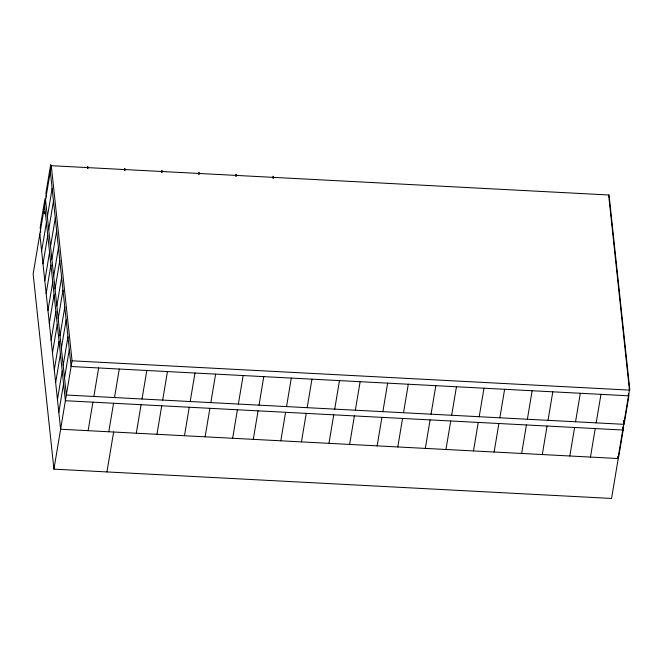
<?xml version="1.0" encoding="UTF-8"?>
<svg xmlns="http://www.w3.org/2000/svg" width="663" height="663" viewBox="0 0 663 663"><rect width="100%" height="100%" fill="white"/><g stroke="black" fill="none" stroke-linecap="round" stroke-linejoin="round"><path stroke-width="0.99" d="M51.283 165.692L72.068 360.805L629.85 390.126L609.065 195.005L51.283 165.692L33.15 274.026L53.935 469.147L611.559 498.452L618.239 458.539L618.024 456.484M44.338 213.809L44.678 211.77M41.636 251.078L46.41 222.569M47.363 216.867L52.137 188.358M42.996 263.808L47.761 235.299M48.714 229.597L53.488 201.08M44.802 280.772L49.568 252.263M50.529 246.561L55.294 218.052M46.153 293.494L50.927 264.985M51.88 259.283L56.653 230.774M47.968 310.466L52.733 281.949M53.686 276.247L58.46 247.738M49.319 323.188L54.093 294.679M55.046 288.977L59.819 260.468M51.126 340.152L55.899 311.643M56.852 305.941L61.626 277.432M52.485 352.882L57.258 324.373M58.211 318.671L62.977 290.162M87.433 168.535L87.773 166.496L87.988 168.468M54.291 369.846L59.065 341.337M60.018 335.635L64.783 307.126M55.651 382.576L60.416 354.067M61.369 348.365L66.143 319.856M57.457 399.54L62.223 371.031M63.184 365.33L67.949 336.821M58.808 412.27L63.582 383.753M64.535 378.051L69.308 349.542M53.935 469.147L72.068 360.805M124.52 170.482L124.859 168.443L125.075 170.416M88.138 430.677L92.911 402.168M93.864 396.466L98.638 367.957M108.79 431.762L113.555 403.253M114.508 397.551L119.282 369.042M106.95 471.932L113.63 432.019M161.606 172.43L161.946 170.391L162.153 172.363M136.305 433.212L141.078 404.703M142.031 399.002L146.805 370.484M198.693 174.377L199.033 172.347L199.24 174.319M156.957 434.298L161.722 405.781M162.675 400.079L167.449 371.57M184.48 435.74L189.245 407.231M190.198 401.529L194.972 373.02M235.771 176.325L236.111 174.294L236.326 176.267M205.124 436.826L209.889 408.317M210.851 402.615L215.616 374.106M272.858 178.281L273.197 176.242L273.405 178.214M232.647 438.276L237.412 409.767M238.365 404.065L243.139 375.548M253.291 439.362L258.064 410.845M259.018 405.143L263.783 376.634M280.814 440.804L285.579 412.295M286.54 406.593L291.306 378.084M301.458 441.89L306.231 413.38M307.184 407.679L311.95 379.17M328.981 443.34L333.746 414.823M334.707 409.121L339.473 380.612M349.625 444.425L354.398 415.908M355.351 410.206L360.125 381.697M377.148 445.868L381.921 417.358M382.874 411.657L387.64 383.148M397.792 446.953L402.565 418.444M403.518 412.742L408.292 384.233M425.315 448.403L430.088 419.886M431.041 414.184L435.815 385.675M445.959 449.481L450.732 420.972M451.685 415.27L456.459 386.761M473.481 450.931L478.255 422.422M479.208 416.72L483.982 388.211M494.126 452.017L498.899 423.508M499.852 417.806L504.626 389.297M521.648 453.467L526.422 424.95M527.375 419.248L532.149 390.739M542.293 454.545L547.066 426.036M548.019 420.334L552.793 391.825M569.815 455.995L574.589 427.486M575.542 421.784L580.316 393.275M590.468 457.08L595.233 428.571M596.186 422.87L600.96 394.361M617.982 458.523L629.436 390.101L608.651 194.988M622.839 426.955L623.17 430.038L618.397 458.547L618.189 456.55M623.709 424.312L66.341 395.024L45.556 199.903M623.17 430.038L65.388 400.725L44.603 205.605M618.239 458.539L60.615 429.234L39.83 234.114M628.681 393.83L628.897 395.828L624.123 424.337L623.701 420.342M628.267 393.747L628.483 395.803L71.115 366.506L50.322 171.394M51.217 169.479L50.695 164.548L45.921 193.057L46.344 197.002M45.391 202.704L44.968 198.759L40.194 227.268L40.725 232.199"/></g></svg>
